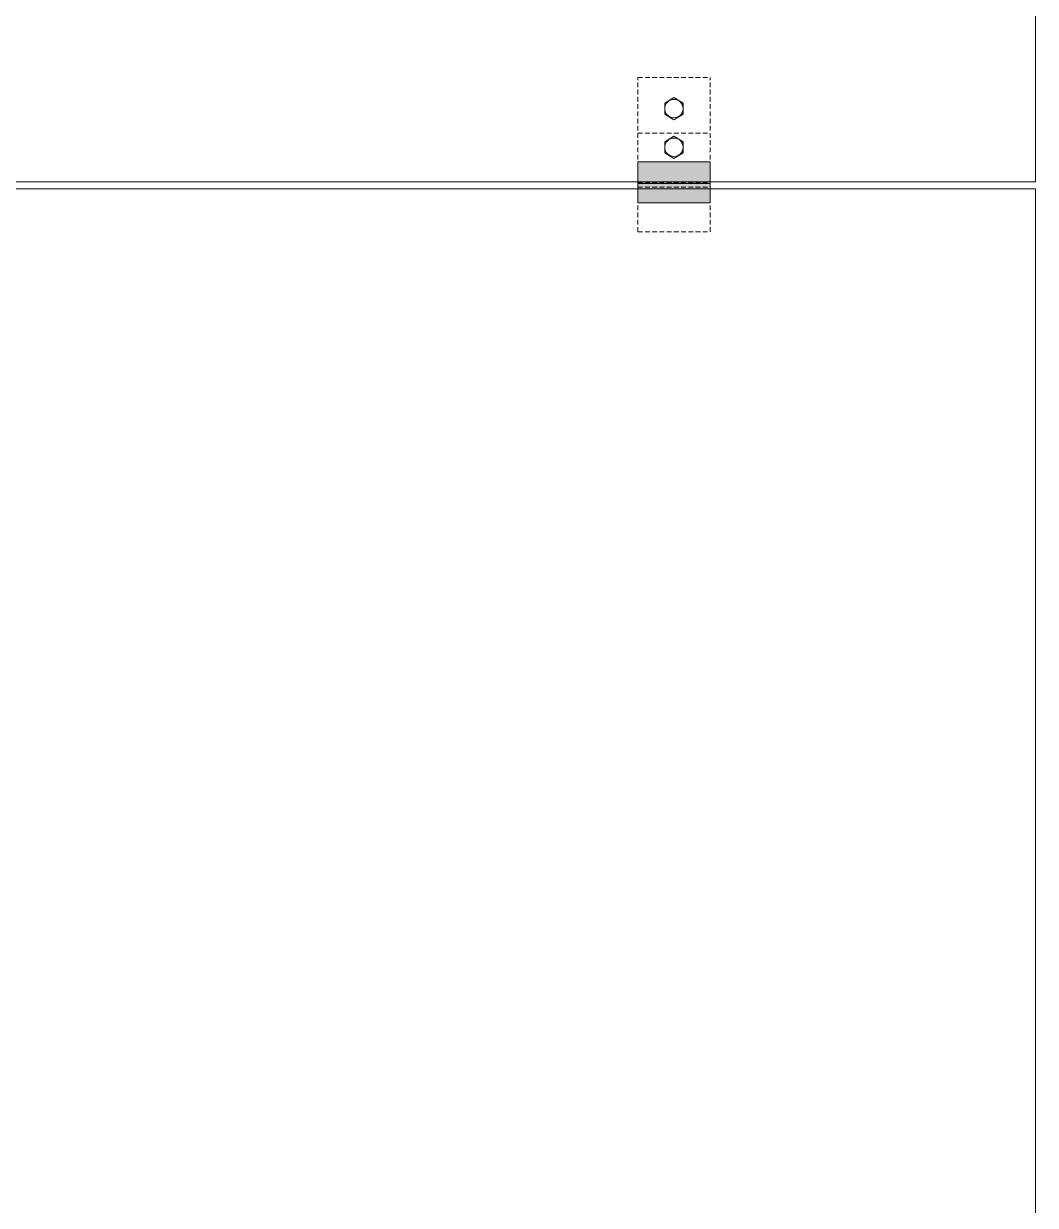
# Model space of a CAD drawing. Header units: millimetres. Extents: x -7826 to 55813, y 465 to 25965.
# Drawn here: x 12646 to 16845, y 8039 to 12942 of the extents above; entities that cross this region are included whole.
import ezdxf

# ---------------------------------------------------------------- set-up
doc = ezdxf.new("R2010")
doc.units = ezdxf.units.MM
doc.linetypes.add('Hidden Line', pattern=[30, 20, -10])
doc.layers.add('2D Drafting - General2', color=251, linetype='Continuous', lineweight=15)
doc.layers.add('2D Drafting - General62', color=9, linetype='Continuous', lineweight=20)

msp = doc.modelspace()

# ---------------------------------------------------------------- hatches: boundary and pattern name
at = {"layer": '2D Drafting - General62', "linetype": 'Continuous'}
for points in [[(15494.52, 12278.21), (15194.52, 12278.21), (15194.52, 12368.21), (15494.52, 12368.21)], [(15494.52, 12198.21), (15194.52, 12198.21), (15194.52, 12278.21), (15494.52, 12278.21)]]:
    msp.add_hatch(color=256, dxfattribs=at).paths.add_polyline_path(points, flags=0)

# ---------------------------------------------------------------- linework, layer by layer
at = {"layer": '2D Drafting - General2', "linetype": 'Continuous'}
for p, q in [((16844.52, 18256.08), (16844.52, 12286.08)), ((15306.35, 12612.59), (15344.52, 12635.59)), ((15306.35, 12612.59), (15306.35, 12566.59)), ((15382.68, 12612.59), (15344.52, 12635.59)), ((15382.68, 12612.59), (15382.68, 12566.59)), ((15306.35, 12566.59), (15344.52, 12543.59)), ((15382.68, 12566.59), (15344.52, 12543.59)), ((15306.35, 12452.1), (15344.52, 12475.1)), ((15382.68, 12452.1), (15344.52, 12475.1)), ((15306.35, 12452.1), (15306.35, 12406.1)), ((15306.35, 12406.1), (15344.52, 12383.1)), ((15382.68, 12406.1), (15344.52, 12383.1)), ((15382.68, 12452.1), (15382.68, 12406.1)), ((15194.52, 12368.21), (15494.52, 12368.21)), ((15194.52, 12198.21), (15194.52, 12368.21)), ((15494.52, 12368.21), (15494.52, 12198.21)), ((16844.52, 12286.08), (4874.52, 12286.08)), ((15194.52, 12278.21), (15494.52, 12278.21)), ((4874.52, 12256.08), (16844.52, 12256.08)), ((16844.52, 12256.08), (16844.52, 6286.08)), ((15194.52, 12198.21), (15494.52, 12198.21))]:
    msp.add_line(p, q, dxfattribs=at)
at = {"layer": '2D Drafting - General2', "linetype": 'Hidden Line'}
for p, q in [((15194.52, 12718.21), (15494.52, 12718.21)), ((15194.52, 12078.21), (15194.52, 12718.21)), ((15494.52, 12078.21), (15494.52, 12718.21)), ((15194.52, 12488.21), (15494.52, 12488.21)), ((15194.52, 12283.21), (15494.52, 12283.21)), ((15194.52, 12263.21), (15494.52, 12263.21)), ((15194.52, 12078.21), (15494.52, 12078.21))]:
    msp.add_line(p, q, dxfattribs=at)
at = {"layer": '2D Drafting - General2', "linetype": 'Continuous', "flags": 128}
for points in [[(15494.52, 12278.21), (15194.52, 12278.21), (15194.52, 12368.21), (15494.52, 12368.21)], [(15494.52, 12198.21), (15194.52, 12198.21), (15194.52, 12278.21), (15494.52, 12278.21)]]:
    msp.add_lwpolyline(points, close=True, dxfattribs=at)
at = {"layer": '2D Drafting - General2', "linetype": 'Continuous'}
for centre in [(15344.52, 12589.59), (15344.52, 12429.1)]:
    msp.add_circle(centre, 38.17, dxfattribs=at)

doc.saveas('drawing.dxf')
